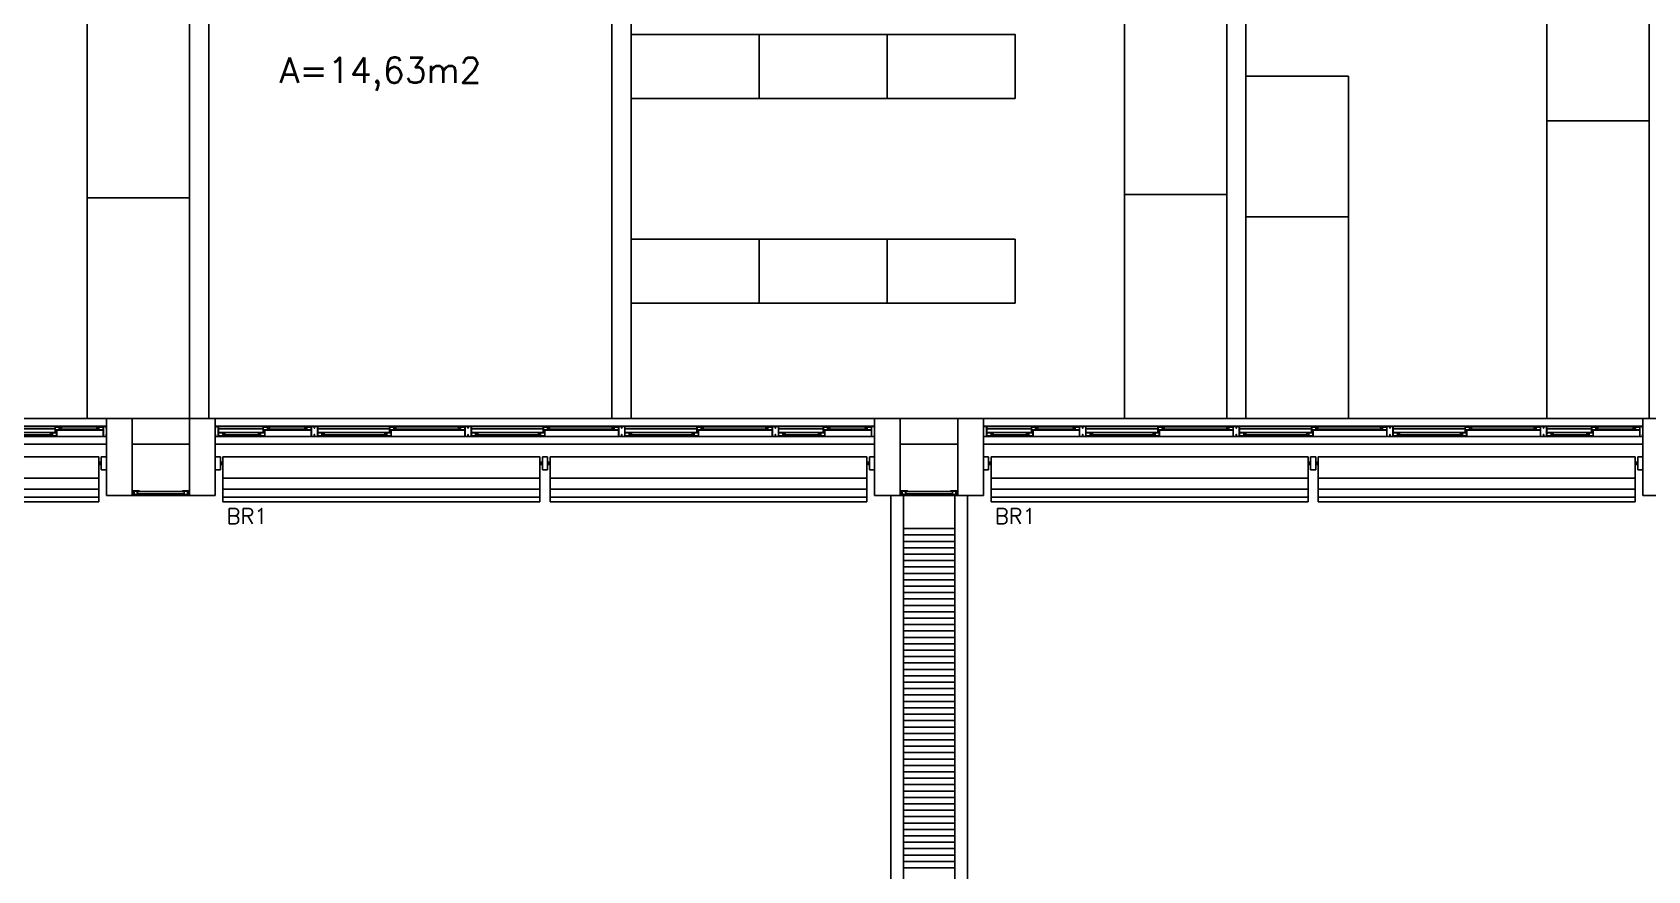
# Model space of a CAD drawing. Header units: millimetres. Extents: x 2128 to 2646, y 1972 to 2207.
# Drawn here: x 2340.03 to 2352.65, y 2033.98 to 2040.53 of the extents above; entities that cross this region are included whole.
import ezdxf

# ---------------------------------------------------------------- set-up
doc = ezdxf.new("R2010")
doc.units = ezdxf.units.MM
for name, color, linetype in [('AR-ALV', 2, 'Continuous'), ('AR-BANCADAS', 1, 'Continuous'), ('AR-BRISES', 1, 'Continuous'), ('AR-ESQ', 1, 'Continuous'), ('AR-ESTC', 3, 'Continuous'), ('AR-PEITORIL', 1, 'Continuous'), ('AR-PISO', 1, 'Continuous'), ('BC- VISTA', 1, 'Continuous'), ('BR-LINHAS', 1, 'Continuous'), ('BR-MONTANTE', 242, 'Continuous'), ('BR-PAINEL', 1, 'Continuous'), ('BR-SUPORTE', 1, 'Continuous'), ('BR-TEXTO', 2, 'Continuous'), ('DT-ESQ-BAGUETE-C', 1, 'Continuous'), ('DT-ESQ-BAGUETE-V', 1, 'Continuous'), ('DT-ESQ-CHAPA DOBRADA-V', 1, 'Continuous'), ('DT-ESQ-PERFIL CADEIRA-C', 2, 'Continuous'), ('DT-ESQ-PERFIL CADEIRA-V', 2, 'Continuous'), ('DT-ESQ-PERFIL U SIMPLES-C', 2, 'Continuous'), ('DT-ESQ-PERFIL U-C', 2, 'Continuous'), ('DT-ESQ-PERFIL U-V', 1, 'Continuous'), ('DT-ESQ-VENEZIANA-C', 1, 'Continuous'), ('DT-ESQ-VENEZIANA-V', 1, 'Continuous'), ('DT-ESQ-VIDRO-C', 2, 'Continuous'), ('DT-TXTMOD', 1, 'Continuous'), ('insercao', 4, 'Continuous'), ('Área', 2, 'Continuous')]:
    doc.layers.add(name, color=color, linetype=linetype)
doc.styles.add('S10', font='simplex.shx', dxfattribs={"height": 0.1})
doc.styles.add('S12', font='simplex.shx', dxfattribs={"width": 1.1, "height": 0.12})
doc.styles.add('UNB-100', font='simplex.shx', dxfattribs={"height": 0.2})

# ---------------------------------------------------------------- blocks, each defined once
blk = doc.blocks.new('DET-GS-COBERTURA')
at = {"layer": 'AR-PISO', "linetype": 'Continuous'}
for p, q in [((204.868, -516.358), (204.868, -512.989)), ((205.468, -512.989), (204.868, -512.989)), ((204.968, -516.358), (204.968, -512.989)), ((205.368, -516.358), (205.368, -512.989)), ((205.468, -516.358), (205.468, -512.989)), ((204.968, -513.248), (205.368, -513.248)), ((204.968, -513.298), (205.368, -513.298)), ((204.968, -513.348), (205.368, -513.348)), ((204.968, -513.398), (205.368, -513.398)), ((204.968, -513.448), (205.368, -513.448)), ((204.968, -513.498), (205.368, -513.498)), ((204.968, -513.548), (205.368, -513.548)), ((204.968, -513.598), (205.368, -513.598)), ((204.968, -513.648), (205.368, -513.648)), ((204.968, -513.698), (205.368, -513.698)), ((204.968, -513.748), (205.368, -513.748)), ((204.968, -513.798), (205.368, -513.798)), ((204.968, -513.848), (205.368, -513.848)), ((204.968, -513.898), (205.368, -513.898)), ((204.968, -513.948), (205.368, -513.948)), ((204.968, -513.998), (205.368, -513.998)), ((204.968, -514.048), (205.368, -514.048)), ((204.968, -514.098), (205.368, -514.098)), ((204.968, -514.148), (205.368, -514.148)), ((204.968, -514.198), (205.368, -514.198)), ((204.968, -514.248), (205.368, -514.248)), ((204.968, -514.298), (205.368, -514.298)), ((204.968, -514.348), (205.368, -514.348)), ((204.968, -514.398), (205.368, -514.398)), ((204.968, -514.448), (205.368, -514.448)), ((204.968, -514.498), (205.368, -514.498)), ((204.968, -514.548), (205.368, -514.548)), ((204.968, -514.598), (205.368, -514.598)), ((204.968, -514.648), (205.368, -514.648)), ((204.968, -514.698), (205.368, -514.698)), ((204.968, -514.748), (205.368, -514.748)), ((204.968, -514.798), (205.368, -514.798)), ((204.968, -514.848), (205.368, -514.848)), ((204.968, -514.898), (205.368, -514.898)), ((204.968, -514.948), (205.368, -514.948)), ((204.968, -514.998), (205.368, -514.998)), ((204.968, -515.048), (205.368, -515.048)), ((204.968, -515.098), (205.368, -515.098)), ((204.968, -515.148), (205.368, -515.148)), ((204.968, -515.198), (205.368, -515.198)), ((204.968, -515.248), (205.368, -515.248)), ((204.968, -515.298), (205.368, -515.298)), ((204.968, -515.348), (205.368, -515.348)), ((204.968, -515.398), (205.368, -515.398)), ((204.968, -515.448), (205.368, -515.448)), ((204.968, -515.498), (205.368, -515.498)), ((204.968, -515.548), (205.368, -515.548)), ((204.968, -515.598), (205.368, -515.598)), ((204.968, -515.648), (205.368, -515.648)), ((204.968, -515.648), (205.368, -515.648)), ((204.968, -515.698), (205.368, -515.698)), ((204.968, -515.698), (205.368, -515.698)), ((204.968, -515.748), (205.368, -515.748)), ((204.968, -515.798), (205.368, -515.798)), ((204.968, -515.848), (205.368, -515.848)), ((204.968, -515.898), (205.368, -515.898))]:
    blk.add_line(p, q, dxfattribs=at)
blk = doc.blocks.new('BCP17')
at = {"layer": 'BC- VISTA'}
blk.add_lwpolyline([(0.8, 0), (0.8, -2.325), (0, -2.325), (0, 0)], close=True, dxfattribs=at)
blk = doc.blocks.new('BCP08')
at = {"layer": 'BC- VISTA'}
blk.add_lwpolyline([(0.8, 0), (0.8, -1.1), (0, -1.1), (0, 0)], close=True, dxfattribs=at)
blk = doc.blocks.new('BCP14')
at = {"layer": 'BC- VISTA'}
blk.add_lwpolyline([(0.8, 0), (0.8, -1.575), (0, -1.575), (0, 0)], close=True, dxfattribs=at)
blk = doc.blocks.new('BCP13')
at = {"layer": 'BC- VISTA'}
blk.add_lwpolyline([(0.8, 0), (0.8, -1.4), (0, -1.4), (0, 0)], close=True, dxfattribs=at)
blk = doc.blocks.new('BCP16')
at = {"layer": 'BC- VISTA'}
blk.add_lwpolyline([(0.8, 0), (0.8, -1.75), (0, -1.75), (0, 0)], close=True, dxfattribs=at)
blk = doc.blocks.new('BCL13')
at = {"layer": 'BC- VISTA'}
blk.add_lwpolyline([(0.5, 0), (0.5, -1), (0, -1), (0, 0)], close=True, dxfattribs=at)
blk = doc.blocks.new('BCP15')
at = {"layer": 'BC- VISTA'}
blk.add_lwpolyline([(0.8, 0), (0.8, -1.725), (0, -1.725), (0, 0)], close=True, dxfattribs=at)
blk = doc.blocks.new('EF40-P')
at = {"layer": 'DT-ESQ-BAGUETE-C', "ltscale": 0.1}
for points in [[(0.073, -0.125), (0.06, -0.125), (0.06, -0.124), (0.073, -0.124, 0.414214), (0.073, -0.123), (0.073, -0.112, 0.414214), (0.073, -0.112), (0.06, -0.112), (0.06, -0.11), (0.073, -0.11, -0.414214), (0.075, -0.112), (0.075, -0.124, -0.414214)], [(0.339, -0.125), (0.352, -0.125), (0.352, -0.124), (0.34, -0.124, -0.414214), (0.339, -0.123), (0.339, -0.112, -0.414214), (0.34, -0.112), (0.352, -0.112), (0.352, -0.11), (0.339, -0.11, 0.414214), (0.337, -0.112), (0.337, -0.124, 0.414214)], [(0.422, -0.08), (0.409, -0.08), (0.409, -0.079), (0.422, -0.079, 0.414214), (0.422, -0.078), (0.422, -0.067, 0.414214), (0.422, -0.067), (0.409, -0.067), (0.409, -0.065), (0.422, -0.065, -0.414214), (0.424, -0.067), (0.424, -0.079, -0.414214)], [(0.702, -0.08), (0.715, -0.08), (0.715, -0.079), (0.702, -0.079, -0.414214), (0.702, -0.078), (0.702, -0.067, -0.414214), (0.702, -0.067), (0.715, -0.067), (0.715, -0.065), (0.702, -0.065, 0.414214), (0.7, -0.067), (0.7, -0.079, 0.414214)], [(0.848, -0.125), (0.835, -0.125), (0.835, -0.124), (0.848, -0.124, 0.414214), (0.848, -0.123), (0.848, -0.112, 0.414214), (0.848, -0.112), (0.835, -0.112), (0.835, -0.11), (0.848, -0.11, -0.414214), (0.85, -0.112), (0.85, -0.124, -0.414214)], [(1.326, -0.125), (1.34, -0.125), (1.34, -0.124), (1.327, -0.124, -0.414214), (1.326, -0.123), (1.326, -0.112, -0.414214), (1.327, -0.112), (1.34, -0.112), (1.34, -0.11), (1.326, -0.11, 0.414214), (1.325, -0.112), (1.325, -0.124, 0.414214)], [(1.41, -0.08), (1.396, -0.08), (1.396, -0.079), (1.409, -0.079, 0.414214), (1.41, -0.078), (1.41, -0.067, 0.414214), (1.409, -0.067), (1.396, -0.067), (1.396, -0.065), (1.41, -0.065, -0.414214), (1.411, -0.067), (1.411, -0.079, -0.414214)], [(1.901, -0.08), (1.915, -0.08), (1.915, -0.079), (1.902, -0.079, -0.414214), (1.901, -0.078), (1.901, -0.067, -0.414214), (1.902, -0.067), (1.915, -0.067), (1.915, -0.065), (1.901, -0.065, 0.414214), (1.9, -0.067), (1.9, -0.079, 0.414214)], [(2.048, -0.125), (2.035, -0.125), (2.035, -0.124), (2.048, -0.124, 0.414214), (2.048, -0.123), (2.048, -0.112, 0.414214), (2.048, -0.112), (2.035, -0.112), (2.035, -0.11), (2.048, -0.11, -0.414214), (2.05, -0.112), (2.05, -0.124, -0.414214)], [(2.526, -0.125), (2.54, -0.125), (2.54, -0.124), (2.527, -0.124, -0.414214), (2.526, -0.123), (2.526, -0.112, -0.414214), (2.527, -0.112), (2.54, -0.112), (2.54, -0.11), (2.526, -0.11, 0.414214), (2.525, -0.112), (2.525, -0.124, 0.414214)], [(2.61, -0.08), (2.596, -0.08), (2.596, -0.079), (2.609, -0.079, 0.414214), (2.61, -0.078), (2.61, -0.067, 0.414214), (2.609, -0.067), (2.596, -0.067), (2.596, -0.065), (2.61, -0.065, -0.414214), (2.611, -0.067), (2.611, -0.079, -0.414214)], [(3.101, -0.08), (3.115, -0.08), (3.115, -0.079), (3.102, -0.079, -0.414214), (3.101, -0.078), (3.101, -0.067, -0.414214), (3.102, -0.067), (3.115, -0.067), (3.115, -0.065), (3.101, -0.065, 0.414214), (3.1, -0.067), (3.1, -0.079, 0.414214)], [(3.248, -0.125), (3.235, -0.125), (3.235, -0.124), (3.248, -0.124, 0.414214), (3.248, -0.123), (3.248, -0.112, 0.414214), (3.248, -0.112), (3.235, -0.112), (3.235, -0.11), (3.248, -0.11, -0.414214), (3.25, -0.112), (3.25, -0.124, -0.414214)], [(3.726, -0.125), (3.74, -0.125), (3.74, -0.124), (3.727, -0.124, -0.414214), (3.726, -0.123), (3.726, -0.112, -0.414214), (3.727, -0.112), (3.74, -0.112), (3.74, -0.11), (3.726, -0.11, 0.414214), (3.725, -0.112), (3.725, -0.124, 0.414214)], [(3.81, -0.08), (3.796, -0.08), (3.796, -0.079), (3.809, -0.079, 0.414214), (3.81, -0.078), (3.81, -0.067, 0.414214), (3.809, -0.067), (3.796, -0.067), (3.796, -0.065), (3.81, -0.065, -0.414214), (3.811, -0.067), (3.811, -0.079, -0.414214)], [(4.301, -0.08), (4.315, -0.08), (4.315, -0.079), (4.302, -0.079, -0.414214), (4.301, -0.078), (4.301, -0.067, -0.414214), (4.302, -0.067), (4.315, -0.067), (4.315, -0.065), (4.301, -0.065, 0.414214), (4.3, -0.067), (4.3, -0.079, 0.414214)], [(4.448, -0.125), (4.435, -0.125), (4.435, -0.124), (4.448, -0.124, 0.414214), (4.448, -0.123), (4.448, -0.112, 0.414214), (4.448, -0.112), (4.435, -0.112), (4.435, -0.11), (4.448, -0.11, -0.414214), (4.45, -0.112), (4.45, -0.124, -0.414214)], [(4.714, -0.125), (4.727, -0.125), (4.727, -0.124), (4.714, -0.124, -0.414214), (4.714, -0.123), (4.714, -0.112, -0.414214), (4.714, -0.112), (4.727, -0.112), (4.727, -0.11), (4.714, -0.11, 0.414214), (4.712, -0.112), (4.712, -0.124, 0.414214)], [(4.797, -0.08), (4.784, -0.08), (4.784, -0.079), (4.797, -0.079, 0.414214), (4.797, -0.078), (4.797, -0.067, 0.414214), (4.797, -0.067), (4.784, -0.067), (4.784, -0.065), (4.797, -0.065, -0.414214), (4.799, -0.067), (4.799, -0.079, -0.414214)], [(5.076, -0.08), (5.09, -0.08), (5.09, -0.079), (5.077, -0.079, -0.414214), (5.076, -0.078), (5.076, -0.067, -0.414214), (5.077, -0.067), (5.09, -0.067), (5.09, -0.065), (5.076, -0.065, 0.414214), (5.075, -0.067), (5.075, -0.079, 0.414214)]]:
    blk.add_lwpolyline(points, format="xyb", close=True, dxfattribs=at)
at = {"layer": 'DT-ESQ-BAGUETE-V', "ltscale": 0.1}
for p, q in [((0.073, -0.11), (0.339, -0.11)), ((0.422, -0.065), (0.702, -0.065)), ((0.848, -0.11), (1.326, -0.11)), ((1.41, -0.065), (1.901, -0.065)), ((2.048, -0.11), (2.526, -0.11)), ((2.61, -0.065), (3.101, -0.065)), ((3.248, -0.11), (3.726, -0.11)), ((3.81, -0.065), (4.301, -0.065)), ((4.448, -0.11), (4.714, -0.11)), ((4.797, -0.065), (5.076, -0.065))]:
    blk.add_line(p, q, dxfattribs=at)
at = {"layer": 'DT-ESQ-CHAPA DOBRADA-V', "ltscale": 0.1}
for p, q in [((0.025, -0.077), (0.374, -0.077)), ((0.025, -0.08), (0.374, -0.08)), ((0.8, -0.077), (1.361, -0.077)), ((0.8, -0.08), (1.361, -0.08)), ((2, -0.077), (2.561, -0.077)), ((2, -0.08), (2.561, -0.08)), ((3.2, -0.077), (3.761, -0.077)), ((3.2, -0.08), (3.761, -0.08)), ((4.4, -0.077), (4.749, -0.077)), ((4.4, -0.08), (4.749, -0.08))]:
    blk.add_line(p, q, dxfattribs=at)
at = {"layer": 'DT-ESQ-PERFIL CADEIRA-C', "ltscale": 0.1}
for p, q in [((0.376, -0.088), (0.422, -0.088)), ((0.75, -0.088), (0.702, -0.088)), ((1.363, -0.088), (1.41, -0.088)), ((1.95, -0.088), (1.901, -0.088)), ((2.563, -0.088), (2.61, -0.088)), ((3.15, -0.088), (3.101, -0.088)), ((3.763, -0.088), (3.81, -0.088)), ((4.35, -0.088), (4.301, -0.088)), ((4.751, -0.088), (4.797, -0.088)), ((5.125, -0.088), (5.076, -0.088)), ((0.025, -0.134), (0.073, -0.134)), ((0.385, -0.134), (0.339, -0.134)), ((0.8, -0.134), (0.848, -0.134)), ((1.373, -0.134), (1.326, -0.134)), ((2, -0.134), (2.048, -0.134)), ((2.573, -0.134), (2.526, -0.134)), ((3.2, -0.134), (3.248, -0.134)), ((3.773, -0.134), (3.726, -0.134)), ((4.4, -0.134), (4.448, -0.134)), ((4.76, -0.134), (4.714, -0.134))]:
    blk.add_line(p, q, dxfattribs=at)
for points in [[(0.073, -0.135), (0.025, -0.135), (0.025, -0.134), (0.06, -0.134, -0.198912), (0.059, -0.133, -0.198913), (0.059, -0.132), (0.059, -0.112, 0.414214), (0.058, -0.112), (0.025, -0.112), (0.025, -0.11), (0.059, -0.11, -0.414214), (0.06, -0.112), (0.06, -0.124), (0.06, -0.125), (0.06, -0.132), (0.073, -0.132, -1)], [(0.339, -0.132, 1), (0.339, -0.135), (0.385, -0.135, 0.414214), (0.387, -0.133), (0.387, -0.112, 0.414214), (0.385, -0.11), (0.354, -0.11, 0.414214), (0.352, -0.112), (0.352, -0.132)], [(0.352, -0.134, 0.198913), (0.354, -0.133, 0.198913), (0.354, -0.132), (0.354, -0.112, -0.414214), (0.354, -0.112), (0.385, -0.112, -0.414214), (0.386, -0.112), (0.386, -0.133, -0.414214), (0.385, -0.134)], [(0.422, -0.087, -1), (0.422, -0.09), (0.376, -0.09, -0.414214), (0.374, -0.088), (0.374, -0.067, -0.414214), (0.376, -0.065), (0.407, -0.065, -0.414214), (0.409, -0.067), (0.409, -0.087)], [(0.409, -0.088, -0.198913), (0.408, -0.088, -0.198913), (0.407, -0.087), (0.407, -0.067, 0.414214), (0.407, -0.067), (0.376, -0.067, 0.414214), (0.375, -0.067), (0.375, -0.088, 0.414214), (0.376, -0.088)], [(0.702, -0.09), (0.75, -0.09), (0.75, -0.088), (0.715, -0.088, 0.198912), (0.716, -0.088, 0.198913), (0.716, -0.087), (0.716, -0.067, -0.414214), (0.717, -0.067), (0.75, -0.067), (0.75, -0.065), (0.716, -0.065, 0.414214), (0.715, -0.067), (0.715, -0.079), (0.715, -0.08), (0.715, -0.087), (0.702, -0.087, 1)], [(0.848, -0.135), (0.8, -0.135), (0.8, -0.134), (0.835, -0.134, -0.198912), (0.834, -0.133, -0.198913), (0.833, -0.132), (0.833, -0.112, 0.414214), (0.833, -0.112), (0.8, -0.112), (0.8, -0.11), (0.833, -0.11, -0.414214), (0.835, -0.112), (0.835, -0.124), (0.835, -0.125), (0.835, -0.132), (0.848, -0.132, -1)], [(1.326, -0.132, 1), (1.326, -0.135), (1.373, -0.135, 0.414214), (1.375, -0.133), (1.375, -0.112, 0.414214), (1.373, -0.11), (1.341, -0.11, 0.414214), (1.34, -0.112), (1.34, -0.132)], [(1.34, -0.134, 0.198913), (1.341, -0.133, 0.198913), (1.341, -0.132), (1.341, -0.112, -0.414214), (1.342, -0.112), (1.373, -0.112, -0.414214), (1.373, -0.112), (1.373, -0.133, -0.414214), (1.373, -0.134)], [(1.41, -0.087, -1), (1.41, -0.09), (1.363, -0.09, -0.414214), (1.361, -0.088), (1.361, -0.067, -0.414214), (1.363, -0.065), (1.395, -0.065, -0.414214), (1.396, -0.067), (1.396, -0.087)], [(1.396, -0.088, -0.198913), (1.395, -0.088, -0.198913), (1.395, -0.087), (1.395, -0.067, 0.414214), (1.394, -0.067), (1.363, -0.067, 0.414214), (1.363, -0.067), (1.363, -0.088, 0.414214), (1.363, -0.088)], [(1.901, -0.09), (1.95, -0.09), (1.95, -0.088), (1.915, -0.088, 0.198912), (1.916, -0.088, 0.198913), (1.916, -0.087), (1.916, -0.067, -0.414214), (1.917, -0.067), (1.95, -0.067), (1.95, -0.065), (1.916, -0.065, 0.414214), (1.915, -0.067), (1.915, -0.079), (1.915, -0.08), (1.915, -0.087), (1.901, -0.087, 1)], [(2.048, -0.135), (2, -0.135), (2, -0.134), (2.035, -0.134, -0.198912), (2.034, -0.133, -0.198913), (2.033, -0.132), (2.033, -0.112, 0.414214), (2.033, -0.112), (2, -0.112), (2, -0.11), (2.033, -0.11, -0.414214), (2.035, -0.112), (2.035, -0.124), (2.035, -0.125), (2.035, -0.132), (2.048, -0.132, -1)], [(2.526, -0.132, 1), (2.526, -0.135), (2.573, -0.135, 0.414214), (2.575, -0.133), (2.575, -0.112, 0.414214), (2.573, -0.11), (2.541, -0.11, 0.414214), (2.54, -0.112), (2.54, -0.132)], [(2.54, -0.134, 0.198913), (2.541, -0.133, 0.198913), (2.541, -0.132), (2.541, -0.112, -0.414214), (2.542, -0.112), (2.573, -0.112, -0.414214), (2.573, -0.112), (2.573, -0.133, -0.414214), (2.573, -0.134)], [(2.61, -0.087, -1), (2.61, -0.09), (2.563, -0.09, -0.414214), (2.561, -0.088), (2.561, -0.067, -0.414214), (2.563, -0.065), (2.595, -0.065, -0.414214), (2.596, -0.067), (2.596, -0.087)], [(2.596, -0.088, -0.198913), (2.595, -0.088, -0.198913), (2.595, -0.087), (2.595, -0.067, 0.414214), (2.594, -0.067), (2.563, -0.067, 0.414214), (2.563, -0.067), (2.563, -0.088, 0.414214), (2.563, -0.088)], [(3.101, -0.09), (3.15, -0.09), (3.15, -0.088), (3.115, -0.088, 0.198912), (3.116, -0.088, 0.198913), (3.116, -0.087), (3.116, -0.067, -0.414214), (3.117, -0.067), (3.15, -0.067), (3.15, -0.065), (3.116, -0.065, 0.414214), (3.115, -0.067), (3.115, -0.079), (3.115, -0.08), (3.115, -0.087), (3.101, -0.087, 1)], [(3.248, -0.135), (3.2, -0.135), (3.2, -0.134), (3.235, -0.134, -0.198912), (3.234, -0.133, -0.198913), (3.233, -0.132), (3.233, -0.112, 0.414214), (3.233, -0.112), (3.2, -0.112), (3.2, -0.11), (3.233, -0.11, -0.414214), (3.235, -0.112), (3.235, -0.124), (3.235, -0.125), (3.235, -0.132), (3.248, -0.132, -1)], [(3.726, -0.132, 1), (3.726, -0.135), (3.773, -0.135, 0.414214), (3.775, -0.133), (3.775, -0.112, 0.414214), (3.773, -0.11), (3.741, -0.11, 0.414214), (3.74, -0.112), (3.74, -0.132)], [(3.74, -0.134, 0.198913), (3.741, -0.133, 0.198913), (3.741, -0.132), (3.741, -0.112, -0.414214), (3.742, -0.112), (3.773, -0.112, -0.414214), (3.773, -0.112), (3.773, -0.133, -0.414214), (3.773, -0.134)], [(3.81, -0.087, -1), (3.81, -0.09), (3.763, -0.09, -0.414214), (3.761, -0.088), (3.761, -0.067, -0.414214), (3.763, -0.065), (3.795, -0.065, -0.414214), (3.796, -0.067), (3.796, -0.087)], [(3.796, -0.088, -0.198913), (3.795, -0.088, -0.198913), (3.795, -0.087), (3.795, -0.067, 0.414214), (3.794, -0.067), (3.763, -0.067, 0.414214), (3.763, -0.067), (3.763, -0.088, 0.414214), (3.763, -0.088)], [(4.301, -0.09), (4.35, -0.09), (4.35, -0.088), (4.315, -0.088, 0.198912), (4.316, -0.088, 0.198913), (4.316, -0.087), (4.316, -0.067, -0.414214), (4.317, -0.067), (4.35, -0.067), (4.35, -0.065), (4.316, -0.065, 0.414214), (4.315, -0.067), (4.315, -0.079), (4.315, -0.08), (4.315, -0.087), (4.301, -0.087, 1)], [(4.448, -0.135), (4.4, -0.135), (4.4, -0.134), (4.435, -0.134, -0.198912), (4.434, -0.133, -0.198913), (4.433, -0.132), (4.433, -0.112, 0.414214), (4.433, -0.112), (4.4, -0.112), (4.4, -0.11), (4.433, -0.11, -0.414214), (4.435, -0.112), (4.435, -0.124), (4.435, -0.125), (4.435, -0.132), (4.448, -0.132, -1)], [(4.714, -0.132, 1), (4.714, -0.135), (4.76, -0.135, 0.414214), (4.762, -0.133), (4.762, -0.112, 0.414214), (4.76, -0.11), (4.729, -0.11, 0.414214), (4.727, -0.112), (4.727, -0.132)], [(4.727, -0.134, 0.198913), (4.729, -0.133, 0.198913), (4.729, -0.132), (4.729, -0.112, -0.414214), (4.729, -0.112), (4.76, -0.112, -0.414214), (4.761, -0.112), (4.761, -0.133, -0.414214), (4.76, -0.134)], [(4.797, -0.087, -1), (4.797, -0.09), (4.751, -0.09, -0.414214), (4.749, -0.088), (4.749, -0.067, -0.414214), (4.751, -0.065), (4.782, -0.065, -0.414214), (4.784, -0.067), (4.784, -0.087)], [(4.784, -0.088, -0.198913), (4.783, -0.088, -0.198913), (4.782, -0.087), (4.782, -0.067, 0.414214), (4.782, -0.067), (4.751, -0.067, 0.414214), (4.75, -0.067), (4.75, -0.088, 0.414214), (4.751, -0.088)], [(5.076, -0.09), (5.125, -0.09), (5.125, -0.088), (5.09, -0.088, 0.198912), (5.091, -0.088, 0.198913), (5.091, -0.087), (5.091, -0.067, -0.414214), (5.092, -0.067), (5.125, -0.067), (5.125, -0.065), (5.091, -0.065, 0.414214), (5.09, -0.067), (5.09, -0.079), (5.09, -0.08), (5.09, -0.087), (5.076, -0.087, 1)]]:
    blk.add_lwpolyline(points, format="xyb", close=True, dxfattribs=at)
at = {"layer": 'DT-ESQ-PERFIL CADEIRA-V', "ltscale": 0.1}
for p, q in [((0.407, -0.09), (0.702, -0.09)), ((1.395, -0.09), (1.901, -0.09)), ((2.595, -0.09), (3.101, -0.09)), ((3.795, -0.09), (4.301, -0.09)), ((4.782, -0.09), (5.076, -0.09)), ((0.073, -0.135), (0.339, -0.135)), ((0.848, -0.135), (1.326, -0.135)), ((2.048, -0.135), (2.526, -0.135)), ((3.248, -0.135), (3.726, -0.135)), ((4.448, -0.135), (4.714, -0.135))]:
    blk.add_line(p, q, dxfattribs=at)
at = {"layer": 'DT-ESQ-PERFIL U SIMPLES-C', "ltscale": 0.1}
for points in [[(0.376, -0.102), (0.384, -0.102), (0.384, -0.1), (0.376, -0.1, -0.414214), (0.375, -0.1), (0.375, -0.092, -0.414214), (0.376, -0.091), (0.384, -0.091), (0.384, -0.09), (0.376, -0.09, 0.414214), (0.374, -0.092), (0.374, -0.1, 0.414214)], [(0.385, -0.098), (0.377, -0.098), (0.377, -0.1), (0.385, -0.1, -0.414214), (0.386, -0.1), (0.386, -0.108, -0.414214), (0.385, -0.109), (0.377, -0.109), (0.377, -0.11), (0.385, -0.11, 0.414214), (0.387, -0.108), (0.387, -0.1, 0.414214)], [(1.363, -0.102), (1.371, -0.102), (1.371, -0.1), (1.363, -0.1, -0.414214), (1.363, -0.1), (1.363, -0.092, -0.414214), (1.363, -0.091), (1.371, -0.091), (1.371, -0.09), (1.363, -0.09, 0.414214), (1.361, -0.092), (1.361, -0.1, 0.414214)], [(1.373, -0.098), (1.365, -0.098), (1.365, -0.1), (1.373, -0.1, -0.414214), (1.373, -0.1), (1.373, -0.108, -0.414214), (1.373, -0.109), (1.365, -0.109), (1.365, -0.11), (1.373, -0.11, 0.414214), (1.375, -0.108), (1.375, -0.1, 0.414214)], [(2.563, -0.102), (2.571, -0.102), (2.571, -0.1), (2.563, -0.1, -0.414214), (2.563, -0.1), (2.563, -0.092, -0.414214), (2.563, -0.091), (2.571, -0.091), (2.571, -0.09), (2.563, -0.09, 0.414214), (2.561, -0.092), (2.561, -0.1, 0.414214)], [(2.573, -0.098), (2.565, -0.098), (2.565, -0.1), (2.573, -0.1, -0.414214), (2.573, -0.1), (2.573, -0.108, -0.414214), (2.573, -0.109), (2.565, -0.109), (2.565, -0.11), (2.573, -0.11, 0.414214), (2.575, -0.108), (2.575, -0.1, 0.414214)], [(3.763, -0.102), (3.771, -0.102), (3.771, -0.1), (3.763, -0.1, -0.414214), (3.763, -0.1), (3.763, -0.092, -0.414214), (3.763, -0.091), (3.771, -0.091), (3.771, -0.09), (3.763, -0.09, 0.414214), (3.761, -0.092), (3.761, -0.1, 0.414214)], [(3.773, -0.098), (3.765, -0.098), (3.765, -0.1), (3.773, -0.1, -0.414214), (3.773, -0.1), (3.773, -0.108, -0.414214), (3.773, -0.109), (3.765, -0.109), (3.765, -0.11), (3.773, -0.11, 0.414214), (3.775, -0.108), (3.775, -0.1, 0.414214)], [(4.751, -0.102), (4.759, -0.102), (4.759, -0.1), (4.751, -0.1, -0.414214), (4.75, -0.1), (4.75, -0.092, -0.414214), (4.751, -0.091), (4.759, -0.091), (4.759, -0.09), (4.751, -0.09, 0.414214), (4.749, -0.092), (4.749, -0.1, 0.414214)], [(4.76, -0.098), (4.752, -0.098), (4.752, -0.1), (4.76, -0.1, -0.414214), (4.761, -0.1), (4.761, -0.108, -0.414214), (4.76, -0.109), (4.752, -0.109), (4.752, -0.11), (4.76, -0.11, 0.414214), (4.762, -0.108), (4.762, -0.1, 0.414214)]]:
    blk.add_lwpolyline(points, format="xyb", close=True, dxfattribs=at)
at = {"layer": 'DT-ESQ-PERFIL U-C', "ltscale": 0.1}
for points in [[(0, -0.062, -0.414214), (0.001, -0.06), (0.023, -0.06, -0.414214), (0.025, -0.062), (0.025, -0.139, -0.414214), (0.023, -0.14), (0.001, -0.14, -0.414214), (0, -0.139), (0, -0.125), (0.001, -0.125), (0.001, -0.138, 0.414214), (0.002, -0.139), (0.023, -0.139, 0.414214), (0.023, -0.138), (0.023, -0.062, 0.414214), (0.023, -0.062), (0.002, -0.062, 0.414214), (0.001, -0.062), (0.001, -0.075), (0, -0.075)], [(0.775, -0.062, 0.414214), (0.773, -0.06), (0.751, -0.06, 0.414214), (0.75, -0.062), (0.75, -0.139, 0.414214), (0.751, -0.14), (0.773, -0.14, 0.414214), (0.775, -0.139), (0.775, -0.125), (0.773, -0.125), (0.773, -0.138, -0.414214), (0.773, -0.139), (0.752, -0.139, -0.414214), (0.751, -0.138), (0.751, -0.062, -0.414214), (0.752, -0.062), (0.773, -0.062, -0.414214), (0.773, -0.062), (0.773, -0.075), (0.775, -0.075)], [(0.775, -0.062, -0.414214), (0.776, -0.06), (0.798, -0.06, -0.414214), (0.8, -0.062), (0.8, -0.139, -0.414214), (0.798, -0.14), (0.776, -0.14, -0.414214), (0.775, -0.139), (0.775, -0.125), (0.776, -0.125), (0.776, -0.138, 0.414214), (0.777, -0.139), (0.798, -0.139, 0.414214), (0.798, -0.138), (0.798, -0.062, 0.414214), (0.798, -0.062), (0.777, -0.062, 0.414214), (0.776, -0.062), (0.776, -0.075), (0.775, -0.075)], [(1.975, -0.062, 0.414214), (1.973, -0.06), (1.951, -0.06, 0.414214), (1.95, -0.062), (1.95, -0.139, 0.414214), (1.951, -0.14), (1.973, -0.14, 0.414214), (1.975, -0.139), (1.975, -0.125), (1.973, -0.125), (1.973, -0.138, -0.414214), (1.973, -0.139), (1.952, -0.139, -0.414214), (1.951, -0.138), (1.951, -0.062, -0.414214), (1.952, -0.062), (1.973, -0.062, -0.414214), (1.973, -0.062), (1.973, -0.075), (1.975, -0.075)], [(1.975, -0.062, -0.414214), (1.976, -0.06), (1.998, -0.06, -0.414214), (2, -0.062), (2, -0.139, -0.414214), (1.998, -0.14), (1.976, -0.14, -0.414214), (1.975, -0.139), (1.975, -0.125), (1.976, -0.125), (1.976, -0.138, 0.414214), (1.977, -0.139), (1.998, -0.139, 0.414214), (1.998, -0.138), (1.998, -0.062, 0.414214), (1.998, -0.062), (1.977, -0.062, 0.414214), (1.976, -0.062), (1.976, -0.075), (1.975, -0.075)], [(3.175, -0.062, 0.414214), (3.173, -0.06), (3.151, -0.06, 0.414214), (3.15, -0.062), (3.15, -0.139, 0.414214), (3.151, -0.14), (3.173, -0.14, 0.414214), (3.175, -0.139), (3.175, -0.125), (3.173, -0.125), (3.173, -0.138, -0.414214), (3.173, -0.139), (3.152, -0.139, -0.414214), (3.151, -0.138), (3.151, -0.062, -0.414214), (3.152, -0.062), (3.173, -0.062, -0.414214), (3.173, -0.062), (3.173, -0.075), (3.175, -0.075)], [(3.175, -0.062, -0.414214), (3.176, -0.06), (3.198, -0.06, -0.414214), (3.2, -0.062), (3.2, -0.139, -0.414214), (3.198, -0.14), (3.176, -0.14, -0.414214), (3.175, -0.139), (3.175, -0.125), (3.176, -0.125), (3.176, -0.138, 0.414214), (3.177, -0.139), (3.198, -0.139, 0.414214), (3.198, -0.138), (3.198, -0.062, 0.414214), (3.198, -0.062), (3.177, -0.062, 0.414214), (3.176, -0.062), (3.176, -0.075), (3.175, -0.075)], [(4.375, -0.062, 0.414214), (4.373, -0.06), (4.351, -0.06, 0.414214), (4.35, -0.062), (4.35, -0.139, 0.414214), (4.351, -0.14), (4.373, -0.14, 0.414214), (4.375, -0.139), (4.375, -0.125), (4.373, -0.125), (4.373, -0.138, -0.414214), (4.373, -0.139), (4.352, -0.139, -0.414214), (4.351, -0.138), (4.351, -0.062, -0.414214), (4.352, -0.062), (4.373, -0.062, -0.414214), (4.373, -0.062), (4.373, -0.075), (4.375, -0.075)], [(4.375, -0.062, -0.414214), (4.376, -0.06), (4.398, -0.06, -0.414214), (4.4, -0.062), (4.4, -0.139, -0.414214), (4.398, -0.14), (4.376, -0.14, -0.414214), (4.375, -0.139), (4.375, -0.125), (4.376, -0.125), (4.376, -0.138, 0.414214), (4.377, -0.139), (4.398, -0.139, 0.414214), (4.398, -0.138), (4.398, -0.062, 0.414214), (4.398, -0.062), (4.377, -0.062, 0.414214), (4.376, -0.062), (4.376, -0.075), (4.375, -0.075)], [(5.15, -0.062, 0.414214), (5.148, -0.06), (5.126, -0.06, 0.414214), (5.125, -0.062), (5.125, -0.139, 0.414214), (5.126, -0.14), (5.148, -0.14, 0.414214), (5.15, -0.139), (5.15, -0.125), (5.148, -0.125), (5.148, -0.138, -0.414214), (5.148, -0.139), (5.127, -0.139, -0.414214), (5.126, -0.138), (5.126, -0.062, -0.414214), (5.127, -0.062), (5.148, -0.062, -0.414214), (5.148, -0.062), (5.148, -0.075), (5.15, -0.075)]]:
    blk.add_lwpolyline(points, format="xyb", close=True, dxfattribs=at)
at = {"layer": 'DT-ESQ-PERFIL U-V', "ltscale": 0.1}
for p, q in [((0.023, -0.06), (0.751, -0.06)), ((0.798, -0.06), (1.951, -0.06)), ((1.998, -0.06), (3.151, -0.06)), ((3.198, -0.06), (4.351, -0.06)), ((4.398, -0.06), (5.126, -0.06)), ((0.023, -0.14), (0.751, -0.14)), ((0.798, -0.14), (1.951, -0.14)), ((1.998, -0.14), (3.151, -0.14)), ((3.198, -0.14), (4.351, -0.14)), ((4.398, -0.14), (5.126, -0.14))]:
    blk.add_line(p, q, dxfattribs=at)
at = {"layer": 'DT-ESQ-VIDRO-C', "ltscale": 0.1}
for points in [[(0.713, -0.085), (0.713, -0.082), (0.412, -0.082), (0.412, -0.085)], [(1.912, -0.085), (1.912, -0.082), (1.399, -0.082), (1.399, -0.085)], [(3.112, -0.085), (3.112, -0.082), (2.599, -0.082), (2.599, -0.085)], [(4.312, -0.085), (4.312, -0.082), (3.799, -0.082), (3.799, -0.085)], [(5.087, -0.085), (5.087, -0.082), (4.786, -0.082), (4.786, -0.085)], [(0.063, -0.13), (0.063, -0.127), (0.349, -0.127), (0.349, -0.13)], [(0.838, -0.13), (0.838, -0.127), (1.337, -0.127), (1.337, -0.13)], [(2.038, -0.13), (2.038, -0.127), (2.537, -0.127), (2.537, -0.13)], [(3.238, -0.13), (3.238, -0.127), (3.737, -0.127), (3.737, -0.13)], [(4.438, -0.13), (4.438, -0.127), (4.724, -0.127), (4.724, -0.13)]]:
    blk.add_lwpolyline(points, close=True, dxfattribs=at)
at = {"layer": 'DT-TXTMOD', "ltscale": 0.1, "style": 'S10', "flags": 3}
for tag, p in [('M01', (0.025, -0.28)), ('M02', (0.325, -0.28)), ('M03', (0.627, -0.28)), ('M04', (0.929, -0.28)), ('M05', (1.231, -0.28)), ('M06', (1.532, -0.28)), ('M07', (1.834, -0.28)), ('M08', (2.136, -0.28)), ('M09', (2.438, -0.28)), ('M10', (2.739, -0.28)), ('M11', (3.041, -0.28)), ('M12', (3.343, -0.28)), ('M13', (3.645, -0.28)), ('M14', (3.946, -0.28)), ('M15', (4.248, -0.28)), ('M16', (4.55, -0.28)), ('M17', (4.852, -0.28))]:
    blk.add_attdef(tag, p, '', height=0.1, dxfattribs=at)
blk = doc.blocks.new('BR-MODULO1')
at = {"layer": 'BR-LINHAS'}
for p, q in [((0.06, -0.265), (2.535, -0.265)), ((0.06, -0.352), (2.535, -0.352)), ((2.615, -0.265), (5.09, -0.265)), ((2.615, -0.352), (5.09, -0.352)), ((0.06, -0.415), (2.535, -0.415)), ((2.615, -0.415), (5.09, -0.415))]:
    blk.add_line(p, q, dxfattribs=at)
at = {"layer": 'BR-MONTANTE'}
for p, q in [((0, -0.1), (0, -0.2)), ((0, -0.1), (0.04, -0.1)), ((0.04, -0.1), (0.04, -0.2)), ((2.555, -0.1), (2.595, -0.1)), ((2.555, -0.1), (2.555, -0.2)), ((2.595, -0.1), (2.595, -0.2)), ((5.11, -0.1), (5.11, -0.2)), ((5.11, -0.1), (5.15, -0.1)), ((5.15, -0.1), (5.15, -0.2)), ((0, -0.2), (0.04, -0.2)), ((2.555, -0.2), (2.595, -0.2)), ((5.11, -0.2), (5.15, -0.2))]:
    blk.add_line(p, q, dxfattribs=at)
at = {"layer": 'BR-PAINEL'}
for p, q in [((0.06, -0.1), (2.535, -0.1)), ((0.06, -0.1), (0.06, -0.45)), ((2.535, -0.1), (2.535, -0.45)), ((2.615, -0.1), (2.615, -0.45)), ((2.615, -0.1), (5.09, -0.1)), ((5.09, -0.1), (5.09, -0.45)), ((0.06, -0.45), (2.535, -0.45)), ((2.615, -0.45), (5.09, -0.45))]:
    blk.add_line(p, q, dxfattribs=at)
at = {"layer": 'BR-SUPORTE'}
for p, q in [((0.04, -0.14), (0.06, -0.14)), ((0.04, -0.16), (0.06, -0.16)), ((0.05, -0.14), (0.05, -0.16)), ((2.535, -0.14), (2.555, -0.14)), ((2.535, -0.16), (2.555, -0.16)), ((2.545, -0.14), (2.545, -0.16)), ((2.615, -0.14), (2.595, -0.14)), ((2.615, -0.16), (2.595, -0.16)), ((2.605, -0.14), (2.605, -0.16)), ((5.09, -0.14), (5.11, -0.14)), ((5.09, -0.16), (5.11, -0.16)), ((5.1, -0.14), (5.1, -0.16))]:
    blk.add_line(p, q, dxfattribs=at)
blk = doc.blocks.new('EF01C-P')
at = {"layer": 'DT-ESQ-BAGUETE-C', "ltscale": 0.1}
for points in [[(0.002, 0.035), (0.015, 0.035), (0.015, 0.033), (0.002, 0.033), (0.002, 0.005), (0.015, 0.005), (0.015, 0.004), (0.002, 0.004, -0.414214), (0, 0.005), (0, 0.033, -0.414214)], [(0.448, 0.035), (0.435, 0.035), (0.435, 0.033), (0.448, 0.033), (0.448, 0.005), (0.435, 0.005), (0.435, 0.004), (0.448, 0.004, 0.414214), (0.45, 0.005), (0.45, 0.033, 0.414214)]]:
    blk.add_lwpolyline(points, format="xyb", close=True, dxfattribs=at)
at = {"layer": 'DT-ESQ-PERFIL CADEIRA-C', "ltscale": 0.1}
for points in [[(0.01, 0.002), (0.01, 0.003), (0.002, 0.003, 1), (0.002, 0), (0.015, 0, 0.414214), (0.016, 0.002), (0.016, 0.033), (0.043, 0.033)], [(0.043, 0.006), (0.018, 0.006), (0.018, 0.016), (0.016, 0.016), (0.016, 0.006, 0.414214), (0.018, 0.005), (0.043, 0.005), (0.056, 0.005, 1), (0.056, 0.008), (0.043, 0.008), (0.043, 0.02), (0.043, 0.032), (0.056, 0.032, 1), (0.056, 0.035), (0.043, 0.035), (0.016, 0.035, 0.414214), (0.015, 0.033), (0.015, 0.002), (0.002, 0.002)], [(0.041, 0.02), (0.041, 0.032, -0.414214), (0.043, 0.033), (0.056, 0.033)], [(0.041, 0.02), (0.041, 0.008, 0.414214), (0.043, 0.006), (0.056, 0.006)], [(0.407, 0.006), (0.432, 0.006), (0.432, 0.016), (0.433, 0.016), (0.433, 0.006, -0.414214), (0.432, 0.005), (0.407, 0.005), (0.394, 0.005, -1), (0.394, 0.008), (0.407, 0.008), (0.407, 0.02), (0.407, 0.032), (0.394, 0.032, -1), (0.394, 0.035), (0.407, 0.035), (0.433, 0.035, -0.414214), (0.435, 0.033), (0.435, 0.002), (0.448, 0.002)], [(0.408, 0.02), (0.408, 0.032, 0.414214), (0.407, 0.033), (0.394, 0.033)], [(0.408, 0.02), (0.408, 0.008, -0.414214), (0.407, 0.006), (0.394, 0.006)], [(0.44, 0.002), (0.44, 0.003), (0.448, 0.003, -1), (0.448, 0), (0.435, 0, -0.414214), (0.433, 0.002), (0.433, 0.033), (0.407, 0.033)]]:
    blk.add_lwpolyline(points, format="xyb", dxfattribs=at)
at = {"layer": 'DT-ESQ-PERFIL CADEIRA-V', "ltscale": 0.1}
blk.add_line((0.015, 0), (0.435, 0), dxfattribs=at)
at = {"layer": 'DT-ESQ-VENEZIANA-C', "ltscale": 0.1}
for p, q in [((0.043, 0.011), (0.407, 0.011)), ((0.043, 0.009), (0.407, 0.009))]:
    blk.add_line(p, q, dxfattribs=at)
at = {"layer": 'DT-ESQ-VENEZIANA-V', "ltscale": 0.1}
blk.add_line((0.043, 0.031), (0.407, 0.031), dxfattribs=at)
at = {"layer": 'DT-TXTMOD', "ltscale": 0.1, "style": 'S10', "flags": 3}
blk.add_attdef('EF01C', (0.021, -0.14), '', height=0.1, dxfattribs=at)

msp = doc.modelspace()

# ---------------------------------------------------------------- linework, layer by layer
at = {"layer": 'AR-ALV'}
for p, q in [((2341.261, 2045.84), (2341.261, 2037.515)), ((2344.708, 2045.84), (2344.708, 2037.515)), ((2349.361, 2044.89), (2349.361, 2037.515)), ((2349.511, 2044.89), (2349.511, 2037.515)), ((2341.411, 2042.165), (2341.411, 2037.515)), ((2344.558, 2042.165), (2344.558, 2037.515)), ((2340.811, 2037.515), (2341.261, 2037.515)), ((2344.558, 2037.515), (2344.708, 2037.515)), ((2346.811, 2037.515), (2347.261, 2037.515)), ((2349.361, 2037.515), (2349.511, 2037.515)), ((2340.811, 2037.315), (2341.261, 2037.315)), ((2346.811, 2037.315), (2347.261, 2037.315))]:
    msp.add_line(p, q, dxfattribs=at)
at = {"layer": 'AR-ESTC'}
for p, q in [((2340.611, 2036.915), (2340.611, 2037.515)), ((2340.611, 2037.515), (2340.811, 2037.515)), ((2340.811, 2037.515), (2340.811, 2036.915)), ((2341.261, 2036.915), (2341.261, 2037.515)), ((2341.261, 2037.515), (2341.461, 2037.515)), ((2341.461, 2037.515), (2341.461, 2036.915)), ((2346.611, 2036.915), (2346.611, 2037.515)), ((2346.611, 2037.515), (2346.811, 2037.515)), ((2346.811, 2037.515), (2346.811, 2036.915)), ((2347.261, 2036.915), (2347.261, 2037.515)), ((2347.261, 2037.515), (2347.461, 2037.515)), ((2347.461, 2037.515), (2347.461, 2036.915)), ((2352.611, 2036.915), (2352.611, 2037.515)), ((2352.611, 2037.515), (2352.811, 2037.515)), ((2340.811, 2036.915), (2340.611, 2036.915)), ((2341.461, 2036.915), (2341.261, 2036.915)), ((2346.811, 2036.915), (2346.611, 2036.915)), ((2347.461, 2036.915), (2347.261, 2036.915)), ((2352.811, 2036.915), (2352.611, 2036.915))]:
    msp.add_line(p, q, dxfattribs=at)
at = {"layer": 'AR-PEITORIL'}
for p, q in [((2335.461, 2037.515), (2340.611, 2037.515)), ((2341.461, 2037.515), (2346.611, 2037.515)), ((2347.461, 2037.515), (2352.611, 2037.515)), ((2335.461, 2037.315), (2340.611, 2037.315)), ((2341.461, 2037.315), (2346.611, 2037.315)), ((2347.461, 2037.315), (2352.611, 2037.315))]:
    msp.add_line(p, q, dxfattribs=at)

# ---------------------------------------------------------------- block references
at = {"layer": 'AR-BANCADAS'}
for name, p in [('BCP17', (2351.861, 2042.165)), ('BCP16', (2340.461, 2040.99)), ('BCP13', (2348.561, 2040.665)), ('BCP08', (2349.511, 2040.19)), ('BCP17', (2351.861, 2039.84)), ('BCP15', (2340.461, 2039.24)), ('BCP16', (2348.561, 2039.265)), ('BCP14', (2349.511, 2039.09))]:
    msp.add_blockref(name, p, dxfattribs=at)
at = {"layer": 'AR-BANCADAS', "rotation": 270}
for p in [(2345.708, 2040.515), (2346.708, 2040.515), (2347.708, 2040.515), (2345.708, 2038.915), (2346.708, 2038.915), (2347.708, 2038.915)]:
    msp.add_blockref('BCL13', p, dxfattribs=at)
at = {"layer": 'AR-BRISES'}
ref = msp.add_blockref('BR-MODULO1', (2335.461, 2037.315), dxfattribs=at)
ref.add_attrib('BR', 'BR1', (2335.55, 2036.693), dxfattribs={"layer": 'BR-TEXTO', "height": 0.12, "style": 'S12'})
ref = msp.add_blockref('BR-MODULO1', (2341.461, 2037.315), dxfattribs=at)
ref.add_attrib('BR', 'BR1', (2341.55, 2036.693), dxfattribs={"layer": 'BR-TEXTO', "height": 0.12, "style": 'S12'})
ref = msp.add_blockref('BR-MODULO1', (2347.461, 2037.315), dxfattribs=at)
ref.add_attrib('BR', 'BR1', (2347.55, 2036.693), dxfattribs={"layer": 'BR-TEXTO', "height": 0.12, "style": 'S12'})
at = {"layer": 'AR-ESQ'}
for name, p in [('EF40-P', (2335.461, 2037.515)), ('EF40-P', (2341.461, 2037.515)), ('EF40-P', (2347.461, 2037.515)), ('EF01C-P', (2340.811, 2036.915)), ('EF01C-P', (2346.811, 2036.915))]:
    msp.add_blockref(name, p, dxfattribs=at)
at = {"layer": 'insercao'}
msp.add_blockref('DET-GS-COBERTURA', (2141.869, 2549.904), dxfattribs=at)

# ---------------------------------------------------------------- texts
at = {"layer": 'Área', "style": 'UNB-100'}
msp.add_text('A=14,63m2', height=0.2, dxfattribs=at).set_placement((2341.963, 2040.136))

doc.saveas('drawing.dxf')
